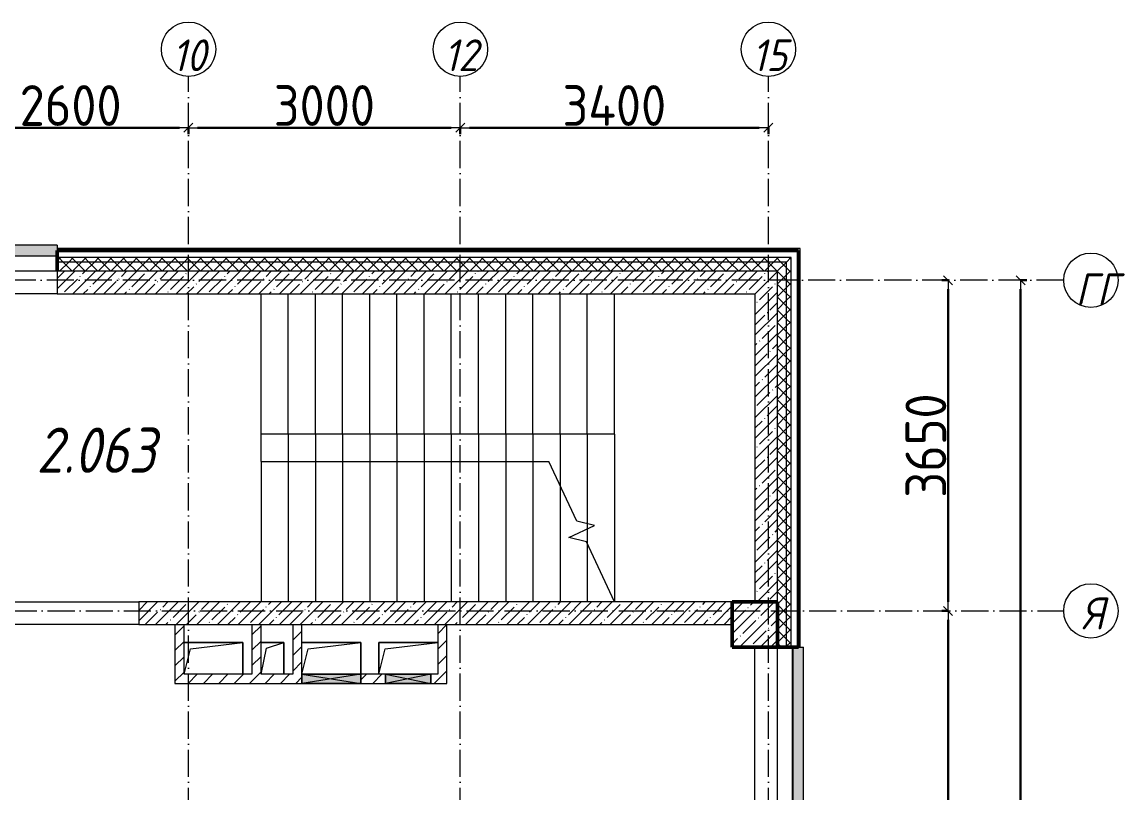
# Model space of a CAD drawing. Header units: millimetres. Extents: x -17017 to 628417, y -109036 to 199237.
# Drawn here: x 531781 to 543952, y 132755 to 141265 of the extents above; entities that cross this region are included whole.
import ezdxf

# ---------------------------------------------------------------- set-up
doc = ezdxf.new("R2010")
doc.units = ezdxf.units.MM
doc.linetypes.add('50_200_ШТРИХ_1Т_ш5_п1_п1_', pattern=[700, 500, -100, 0, -100])
for name, color, linetype, lineweight in [('3.1) ЖБ окна 1.2 м', 102, 'Continuous', 30), ('A-____-____-DIMS', 7, 'Continuous', 9), ('A-DETL-GENF-OTLN', 7, 'Continuous', 9), ('A-FLOR-____-OTLN', 7, 'Continuous', 9), ('A-GENM-____-OTLN', 7, 'Continuous', 9), ('A-GLAZ-____-OTLN', 7, 'Continuous', 9), ('A-WALL-____-MCUT-1', 7, 'Continuous', 9), ('A-WALL-____-MCUT-2', 7, 'Continuous', 50), ('A-WALL-____-MCUT-3', 7, 'Continuous', 9), ('A-WALL-____-OTLN', 7, 'Continuous', 9), ('A-WALL-____-PATT-1', 7, 'Continuous', 9), ('A-WALL-FNSH-MCUT-1', 7, 'Continuous', 9), ('S-COLS-____-MCUT', 7, 'Continuous', 50), ('S-COLS-____-OTLN', 7, 'Continuous', 9), ('S-GRID-____-IDEN', 7, 'Continuous', 9), ('S-GRID-____-OTLN-1', 7, '50_200_ШТРИХ_1Т_ш5_п1_п1_', 9), ('S-STRS-____-MBND', 7, 'Continuous', 9), ('S-STRS-____-OTLN-1', 7, 'Continuous', 9), ('Марки помещений', 7, 'Continuous', 9)]:
    doc.layers.add(name, color=color, linetype=linetype, lineweight=lineweight)
doc.layers.add('A-GLAZ-____-OTLN-1', color=7, linetype='Continuous', lineweight=9, true_color=0xc0c0c0)
doc.styles.add('ISOCPEUR_I', font='isocpeui.ttf', dxfattribs={"width": 0.9, "height": 2.5})
doc.styles.add('ISOCPEUR_I_3', font='isocpeui.ttf', dxfattribs={"width": 0.85, "height": 2.2})
doc.styles.add('СПДС', font='isocpeur.ttf', dxfattribs={"width": 0.9})
doc.dimstyles.new('Размера А3', dxfattribs={"dimtxt": 200, "dimasz": 100, "dimexe": 70, "dimexo": 100, "dimgap": 20, "dimtad": 1, "dimdec": 0, "dimrnd": 10, "dimzin": 0, "dimdsep": 46, "dimtxsty": 'СПДС', "dimblk": 'ARROWHEAD_6', "dimcen": 1, "dimclrd": 256, "dimclre": 256, "dimclrt": 256, "dimazin": 0, "dimtfac": 1, "dimtdec": 0, "dimtmove": 2, "dimatfit": 3, "dimfxl": 1, "dimtolj": 1, "dimtzin": 0, "dimarcsym": 0})
pattern_1 = [(45, (516567.8, 90784.41), (-85.53659, 85.53659), []), (45, (516624.82, 90784.41), (-85.53659, 85.53659), [])]
pattern_2 = [(45, (516567.8, 90784.41), (-70.71068, 70.71068), []), (135, (516567.8, 90784.41), (-70.71068, -70.71068), [])]
pattern_3 = [(45, (516567.8, 90784.41), (-84.8528, 84.8528), [])]
pattern_4 = [(45, (516567.8, 90784.41), (-114.04925, 114.04925), []), (45, (516681.85, 90784.41), (-114.04925, 114.04925), [201.612, -40.322, 3.353, -36.97])]

# ---------------------------------------------------------------- blocks, each defined once
blk = doc.blocks.new('BSC_Колонна _Прямоугольная - 500х500-V133-АР1_План отверстий 2 этажа в осях 1-64_А-ГГ')
at = {"layer": 'S-COLS-____-OTLN'}
h = blk.add_hatch(dxfattribs=at)
h.set_pattern_fill('FP_163', color=256, style=0, pattern_type=2)
h.set_pattern_definition([(45, (-23300, -43831.04), (-114.04925, 114.04925), []), (45, (-23185.95, -43831.04), (-114.04925, 114.04925), [201.613, -40.323, 3.353, -36.97])])
h.paths.add_polyline_path([(-250, -250), (250, -250), (250, 250), (-250, 250)], flags=0)
at = {"layer": 'S-COLS-____-MCUT'}
for p, q in [((250, 250), (-250, 250)), ((-250, 250), (-250, -250)), ((250, -250), (250, 250)), ((-250, -250), (250, -250))]:
    blk.add_line(p, q, dxfattribs=at)
blk = doc.blocks.new('AR_Отверстие прямоугольное _в плите_ - AR_Отверстие прямоугольное _в плите_-30552566-АР1_План отверстий 2 этажа в осях 1-64_А-ГГ')
at = {"layer": 'A-GENM-____-OTLN'}
for p, q in [((325, 175), (-325, 175)), ((-255, 105), (325, 175)), ((325, -175), (325, 175)), ((-325, -175), (-255, 105))]:
    blk.add_line(p, q, dxfattribs=at)
blk = doc.blocks.new('AR_Отверстие прямоугольное _в плите_ - AR_Отверстие прямоугольное _в плите_-V174-АР1_План отверстий 2 этажа в осях 1-64_А-ГГ')
at = {"layer": 'A-GENM-____-OTLN'}
for p, q in [((325, 175), (-325, 175)), ((-325, 175), (-325, -175)), ((-255, 105), (325, 175)), ((-325, -175), (-255, 105))]:
    blk.add_line(p, q, dxfattribs=at)
blk = doc.blocks.new('AR_Отверстие прямоугольное _в плите_ - AR_Отверстие прямоугольное _в плите_-30459243-АР1_План отверстий 2 этажа в осях 1-64_А-ГГ')
at = {"layer": 'A-GENM-____-OTLN'}
for p, q in [((125, 175), (-125, 175)), ((-63, 112), (125, 175)), ((125, -175), (125, 175)), ((-125, -175), (-63, 112))]:
    blk.add_line(p, q, dxfattribs=at)
blk = doc.blocks.new('Отлив_СКБ - Отлив витража_120_НВФ-31885289-АР1_План отверстий 2 этажа в осях 1-64_А-ГГ')
at = {"layer": 'A-GLAZ-____-OTLN-1'}
for points in [[(1000, 2), (1000, 120), (0, 120), (0, 2)], [(1000, 0), (1000, 2), (0, 2), (0, 0)]]:
    blk.add_hatch(color=256, dxfattribs=at).paths.add_polyline_path(points, flags=0)
at = {"layer": 'A-GLAZ-____-OTLN'}
for p, q in [((0, 83), (0, 120)), ((1000, 120), (0, 120)), ((0, 2), (1000, 2)), ((1000, 120), (1000, 83)), ((1000, 0), (0, 0))]:
    blk.add_line(p, q, dxfattribs=at)
blk = doc.blocks.new('Отлив_СКБ - Отлив витража_120_НВФ-V194-АР1_План отверстий 2 этажа в осях 1-64_А-ГГ')
at = {"layer": 'A-GLAZ-____-OTLN-1'}
for points in [[(1800, -2), (1800, 0), (0, 0), (0, -2), (1544, -2)], [(1544, -120), (1800, -120), (1800, -2), (0, -2), (0, -120)]]:
    blk.add_hatch(color=256, dxfattribs=at).paths.add_polyline_path(points, flags=0)
at = {"layer": 'A-GLAZ-____-OTLN'}
for p, q in [((0, 0), (1800, 0)), ((1800, -2), (0, -2)), ((0, -120), (0, -83)), ((0, -120), (1800, -120)), ((1800, -83), (1800, -120))]:
    blk.add_line(p, q, dxfattribs=at)
blk = doc.blocks.new('AR_Отверстие прямоугольное _в стене__БезПР - AR_Отверстие прямоугольное _в стене__БезПР-36428237-АР1_План отверстий 2 этажа в осях 1-64_А-ГГ')
at = {"layer": 'A-GLAZ-____-OTLN'}
blk.add_hatch(color=256, dxfattribs=at).paths.add_polyline_path([(-325, -50), (325, -50), (325, 50), (-325, 50)], flags=0)
at = {"layer": 'A-DETL-GENF-OTLN'}
for p, q in [((-325, -50), (-325, 50)), ((-325, 50), (325, 50)), ((325, 50), (-325, -50)), ((-325, 50), (325, -50)), ((325, 50), (-325, 50)), ((-325, 50), (-325, -50)), ((325, 50), (325, -50)), ((325, -50), (325, 50)), ((325, -50), (-325, -50)), ((-325, -50), (325, -50))]:
    blk.add_line(p, q, dxfattribs=at)
at = {"layer": 'A-GLAZ-____-OTLN'}
blk.add_line((325, 50), (-325, 50), dxfattribs=at)
blk = doc.blocks.new('AR_Отверстие прямоугольное _в стене__БезПР - AR_Отверстие прямоугольное _в стене__БезПР-36788943-АР1_План отверстий 2 этажа в осях 1-64_А-ГГ')
at = {"layer": 'A-GLAZ-____-OTLN'}
blk.add_hatch(color=256, dxfattribs=at).paths.add_polyline_path([(250, -50), (250, 50), (-250, 50), (-250, -50), (-47, -50)], flags=0)
at = {"layer": 'A-DETL-GENF-OTLN'}
for p, q in [((-250, -50), (-250, 50)), ((-250, 50), (250, 50)), ((250, 50), (-250, -50)), ((-250, 50), (250, -50)), ((250, 50), (-250, 50)), ((-250, 50), (-250, -50)), ((250, 50), (250, -50)), ((250, -50), (250, 50)), ((250, -50), (-250, -50)), ((-250, -50), (250, -50))]:
    blk.add_line(p, q, dxfattribs=at)
at = {"layer": 'A-GLAZ-____-OTLN'}
blk.add_line((250, 50), (-250, 50), dxfattribs=at)
blk = doc.blocks.new('Ось сетки - Круг_Ø6_00__ISO-2_5_0_9K_-25732049-АР1_План отверстий 2 этажа в осях 1-64_А-ГГ')
at = {"layer": 'S-GRID-____-IDEN'}
blk.add_circle((0, 0), 3, dxfattribs=at)
blk = doc.blocks.new('ARROWHEAD_6')
at = {"color": 0, "linetype": 'Continuous'}
for p, q in [((0, 0), (-1, 0)), ((-0.5, -0.5), (0.5, 0.5))]:
    blk.add_line(p, q, dxfattribs=at)
blk = doc.blocks.new('*D2707')
at = {"layer": 'A-____-____-DIMS', "lineweight": -2, "transparency": 16777216}
for p, q in [((9847, 506647), (9771, 506647)), ((9841, 506547), (9841, 503097)), ((9847, 502997), (9771, 502997))]:
    blk.add_line(p, q, dxfattribs=at)
at = {"layer": 'Defpoints', "color": 0, "transparency": 16777216}
for p in [(9947, 506647), (9841, 502997), (9947, 502997)]:
    blk.add_point(p, dxfattribs=at)
at = {"layer": 'A-____-____-DIMS', "lineweight": -2, "transparency": 16777216, "xscale": 100, "yscale": 100, "zscale": 100}
for p, rotation in [((9841, 506647), 90), ((9841, 502997), 270)]:
    blk.add_blockref('ARROWHEAD_6', p, dxfattribs=dict(at, rotation=rotation))
at = {"layer": 'A-____-____-DIMS', "transparency": 16777216, "insert": (9596, 504822), "char_height": 450, "attachment_point": 5, "rotation": 90, "style": 'СПДС'}
blk.add_mtext('\\A1;3650', dxfattribs=at)
blk = doc.blocks.new('*D2708')
at = {"layer": 'A-____-____-DIMS', "lineweight": -2, "transparency": 16777216}
for p, q in [((9847, 502997), (9771, 502997)), ((9841, 502897), (9841, 497597)), ((9847, 497497), (9771, 497497))]:
    blk.add_line(p, q, dxfattribs=at)
at = {"layer": 'Defpoints', "color": 0, "transparency": 16777216}
for p in [(9947, 502997), (9841, 497497), (9947, 497497)]:
    blk.add_point(p, dxfattribs=at)
at = {"layer": 'A-____-____-DIMS', "lineweight": -2, "transparency": 16777216, "xscale": 100, "yscale": 100, "zscale": 100}
for p, rotation in [((9841, 502997), 90), ((9841, 497497), 270)]:
    blk.add_blockref('ARROWHEAD_6', p, dxfattribs=dict(at, rotation=rotation))
at = {"layer": 'A-____-____-DIMS', "transparency": 16777216, "insert": (9596, 500247), "char_height": 450, "attachment_point": 5, "rotation": 90, "style": 'СПДС'}
blk.add_mtext('\\A1;5500', dxfattribs=at)
blk = doc.blocks.new('*D2716')
at = {"layer": 'A-____-____-DIMS', "lineweight": -2, "transparency": 16777216}
for p, q in [((10635, 506647), (10711, 506647)), ((10641, 473297), (10641, 506547)), ((10635, 473197), (10711, 473197))]:
    blk.add_line(p, q, dxfattribs=at)
at = {"layer": 'Defpoints', "color": 0, "transparency": 16777216}
for p in [(10535, 506647), (10641, 506647), (10535, 473197)]:
    blk.add_point(p, dxfattribs=at)
at = {"layer": 'A-____-____-DIMS', "lineweight": -2, "transparency": 16777216, "xscale": 100, "yscale": 100, "zscale": 100}
for p, rotation in [((10641, 506647), 90), ((10641, 473197), 270)]:
    blk.add_blockref('ARROWHEAD_6', p, dxfattribs=dict(at, rotation=rotation))
at = {"layer": 'A-____-____-DIMS', "transparency": 16777216, "insert": (10396, 489922), "char_height": 450, "attachment_point": 5, "rotation": 90, "style": 'СПДС'}
blk.add_mtext('\\A1;33450', dxfattribs=at)
blk = doc.blocks.new('*D2720')
at = {"layer": 'A-____-____-DIMS', "lineweight": -2, "transparency": 16777216}
for p, q in [((-1142, 508337), (-1142, 508261)), ((-1042, 508331), (1358, 508331)), ((1458, 508337), (1458, 508261))]:
    blk.add_line(p, q, dxfattribs=at)
at = {"layer": 'Defpoints', "color": 0, "transparency": 16777216}
for p in [(-1142, 508437), (1458, 508437), (1458, 508331)]:
    blk.add_point(p, dxfattribs=at)
at = {"layer": 'A-____-____-DIMS', "lineweight": -2, "transparency": 16777216, "xscale": 100, "yscale": 100, "zscale": 100, "rotation": 180}
blk.add_blockref('ARROWHEAD_6', (-1142, 508331), dxfattribs=at)
at = {"layer": 'A-____-____-DIMS', "lineweight": -2, "transparency": 16777216, "xscale": 100, "yscale": 100, "zscale": 100}
blk.add_blockref('ARROWHEAD_6', (1458, 508331), dxfattribs=at)
at = {"layer": 'A-____-____-DIMS', "transparency": 16777216, "insert": (158, 508576), "char_height": 450, "attachment_point": 5, "style": 'СПДС'}
blk.add_mtext('\\A1;2600', dxfattribs=at)
blk = doc.blocks.new('*D2721')
at = {"layer": 'A-____-____-DIMS', "lineweight": -2, "transparency": 16777216}
for p, q in [((1458, 508337), (1458, 508261)), ((1558, 508331), (4358, 508331)), ((4458, 508337), (4458, 508261))]:
    blk.add_line(p, q, dxfattribs=at)
at = {"layer": 'Defpoints', "color": 0, "transparency": 16777216}
for p in [(1458, 508437), (4458, 508437), (4458, 508331)]:
    blk.add_point(p, dxfattribs=at)
at = {"layer": 'A-____-____-DIMS', "lineweight": -2, "transparency": 16777216, "xscale": 100, "yscale": 100, "zscale": 100, "rotation": 180}
blk.add_blockref('ARROWHEAD_6', (1458, 508331), dxfattribs=at)
at = {"layer": 'A-____-____-DIMS', "lineweight": -2, "transparency": 16777216, "xscale": 100, "yscale": 100, "zscale": 100}
blk.add_blockref('ARROWHEAD_6', (4458, 508331), dxfattribs=at)
at = {"layer": 'A-____-____-DIMS', "transparency": 16777216, "insert": (2958, 508576), "char_height": 450, "attachment_point": 5, "style": 'СПДС'}
blk.add_mtext('\\A1;3000', dxfattribs=at)
blk = doc.blocks.new('*D2722')
at = {"layer": 'A-____-____-DIMS', "lineweight": -2, "transparency": 16777216}
for p, q in [((4458, 508337), (4458, 508261)), ((4558, 508331), (7758, 508331)), ((7858, 508337), (7858, 508261))]:
    blk.add_line(p, q, dxfattribs=at)
at = {"layer": 'Defpoints', "color": 0, "transparency": 16777216}
for p in [(4458, 508437), (7858, 508437), (7858, 508331)]:
    blk.add_point(p, dxfattribs=at)
at = {"layer": 'A-____-____-DIMS', "lineweight": -2, "transparency": 16777216, "xscale": 100, "yscale": 100, "zscale": 100, "rotation": 180}
blk.add_blockref('ARROWHEAD_6', (4458, 508331), dxfattribs=at)
at = {"layer": 'A-____-____-DIMS', "lineweight": -2, "transparency": 16777216, "xscale": 100, "yscale": 100, "zscale": 100}
blk.add_blockref('ARROWHEAD_6', (7858, 508331), dxfattribs=at)
at = {"layer": 'A-____-____-DIMS', "transparency": 16777216, "insert": (6158, 508576), "char_height": 450, "attachment_point": 5, "style": 'СПДС'}
blk.add_mtext('\\A1;3400', dxfattribs=at)
blk = doc.blocks.new('2этаж')
at = {"layer": 'S-GRID-____-OTLN-1', "color": 251, "ltscale": 0.6, "true_color": 0x636466}
for p, q in [((1458.3, 454533.3), (1458.3, 508896.9)), ((4458.3, 454533.3), (4458.3, 508896.9)), ((7858.3, 454533.3), (7858.3, 508896.9)), ((11116.1, 506647), (-20260.4, 506647)), ((-20260.4, 502997), (11116.1, 502997))]:
    blk.add_line(p, q, dxfattribs=at)
at = {"layer": 'S-GRID-____-IDEN', "char_height": 350, "attachment_point": 1, "style": 'ISOCPEUR_I'}
for s, insert, width in [('10', (1277.3, 509305.7), 346.329), ('12', (4277.3, 509305.7), 346.329), ('15', (7677.3, 509305.7), 346.329), ('ГГ', (11249, 506723.1), 404.05), ('\\fISOCPEUR|b0|i1|c204|p34|;\\W.9;Я', (11318.1, 503143.6), 223.671)]:
    blk.add_mtext(s, dxfattribs=dict(at, insert=insert, width=width))
at = {"layer": 'A-____-____-DIMS'}
for base, p1, p2, picture, middle in [((1458.3, 508330.7), (-1141.7, 508436.8), (1458.3, 508436.8), '*D2720', (158.3, 508575.7)), ((4458.3, 508330.7), (1458.3, 508436.8), (4458.3, 508436.8), '*D2721', (2958.3, 508575.7)), ((7858.3, 508330.7), (4458.3, 508436.8), (7858.3, 508436.8), '*D2722', (6158.3, 508575.7))]:
    dim = blk.add_linear_dim(base=base, p1=p1, p2=p2, dimstyle='Размера А3', override={"dimtxt": 450}, dxfattribs=at)
    dim.commit()
    dim.dimension.update_dxf_attribs({"geometry": picture, "text_midpoint": middle})
for base, p1, p2, picture, middle in [((9840.9, 502997), (9946.9, 506647), (9946.9, 502997), '*D2707', (9595.9, 504822)), ((10640.9, 506647), (10534.8, 473197), (10534.8, 506647), '*D2716', (10395.9, 489922)), ((9840.9, 497497), (9946.9, 502997), (9946.9, 497497), '*D2708', (9595.9, 500247))]:
    dim = blk.add_linear_dim(base=base, p1=p1, p2=p2, angle=90, dimstyle='Размера А3', override={"dimtxt": 450}, dxfattribs=at)
    dim.commit()
    dim.dimension.update_dxf_attribs({"geometry": picture, "text_midpoint": middle})

msp = doc.modelspace()

# ---------------------------------------------------------------- hatches: boundary and pattern name
at = {"layer": 'A-WALL-____-PATT-1'}
h = msp.add_hatch(dxfattribs=at)
h.set_pattern_fill('FP_3', color=256, style=0, pattern_type=2)
h.set_pattern_definition(pattern_1)
h.paths.add_polyline_path([(540348, 138745), (540348, 138765), (532168, 138765), (532168, 138745), (537764, 138745)], flags=0)
h.paths.add_polyline_path([(531168, 138745), (531168, 138765), (529968, 138765), (529968, 138745), (530694, 138745)], flags=0)
h.paths.add_polyline_path([(522168, 138745), (522168, 138765), (513888, 138765), (513888, 138745), (521857, 138745)], flags=0)
h = msp.add_hatch(dxfattribs=at)
h.set_pattern_fill('FP_3', color=256, style=0, pattern_type=2)
h.set_pattern_definition(pattern_1)
h.paths.add_polyline_path([(540368, 132335), (540368, 132565), (540348, 132565), (540348, 132335)], flags=0)
h.paths.add_polyline_path([(540368, 134365), (540368, 138765), (540348, 138765), (540348, 134365)], flags=0)
h = msp.add_hatch(dxfattribs=at)
h.set_pattern_fill('FP_1', color=256, style=0, pattern_type=2)
h.set_pattern_definition(pattern_2)
h.paths.add_polyline_path([(540218, 138615), (540268, 138615), (540268, 138665), (532168, 138665), (532168, 138615), (537764, 138615)], flags=0)
h.paths.add_polyline_path([(531168, 138615), (531168, 138665), (529968, 138665), (529968, 138615), (530694, 138615)], flags=0)
h.paths.add_polyline_path([(521857, 138615), (522168, 138615), (522168, 138665), (514018, 138665), (514018, 138615), (520089, 138615)], flags=0)
h = msp.add_hatch(dxfattribs=at)
h.set_pattern_fill('FP_1', color=256, style=0, pattern_type=2)
h.set_pattern_definition(pattern_2)
h.paths.add_polyline_path([(540118, 138515), (540218, 138515), (540218, 138615), (532168, 138615), (532168, 138515), (537764, 138515)], flags=0)
h.paths.add_polyline_path([(531168, 138515), (531168, 138615), (529968, 138615), (529968, 138521), (530043, 138521), (530043, 138515), (530694, 138515)], flags=0)
h.paths.add_polyline_path([(522168, 138515), (522168, 138615), (514118, 138615), (514118, 138515), (521857, 138515)], flags=0)
h = msp.add_hatch(dxfattribs=at)
h.set_pattern_fill('FP_25', color=256, style=0, pattern_type=2)
h.set_pattern_definition(pattern_4)
h.paths.add_polyline_path([(539868, 138265), (540118, 138265), (540118, 138515), (532168, 138515), (532168, 138265), (537764, 138265)], flags=0)
h = msp.add_hatch(dxfattribs=at)
h.set_pattern_fill('FP_1', color=256, style=0, pattern_type=2)
h.set_pattern_definition(pattern_2)
h.paths.add_polyline_path([(540218, 100315), (540218, 102515), (540124, 102515), (540124, 102440), (540118, 102440), (540118, 100315)], flags=0)
h.paths.add_polyline_path([(540124, 104315), (540218, 104315), (540218, 105515), (540124, 105515), (540124, 105440), (540118, 105440), (540118, 104390), (540124, 104390), (540124, 104321)], flags=0)
h.paths.add_polyline_path([(540218, 107315), (540218, 108515), (540118, 108515), (540118, 107390), (540124, 107390), (540124, 107315)], flags=0)
h.paths.add_polyline_path([(540218, 110315), (540218, 111515), (540124, 111515), (540124, 111440), (540118, 111440), (540118, 110390), (540124, 110390), (540124, 110315)], flags=0)
h.paths.add_polyline_path([(540118, 113315), (540218, 113315), (540218, 114515), (540124, 114515), (540124, 114440), (540118, 114440), (540118, 113815)], flags=0)
h.paths.add_polyline_path([(540124, 116315), (540218, 116315), (540218, 117515), (540118, 117515), (540118, 116390), (540124, 116390), (540124, 116321)], flags=0)
h.paths.add_polyline_path([(540218, 119315), (540218, 120515), (540124, 120515), (540124, 120440), (540118, 120440), (540118, 119390), (540124, 119390), (540124, 119315)], flags=0)
h.paths.add_polyline_path([(540218, 122315), (540218, 123515), (540118, 123515), (540118, 122390), (540124, 122390), (540124, 122315)], flags=0)
h.paths.add_polyline_path([(540124, 125315), (540218, 125315), (540218, 126515), (540124, 126515), (540124, 126440), (540118, 126440), (540118, 125390), (540124, 125390), (540124, 125321)], flags=0)
h.paths.add_polyline_path([(540124, 128315), (540218, 128315), (540218, 129515), (540118, 129515), (540118, 128390), (540124, 128390), (540124, 128321)], flags=0)
h.paths.add_polyline_path([(540218, 131315), (540218, 132565), (540124, 132565), (540124, 132490), (540118, 132490), (540118, 131390), (540124, 131390), (540124, 131315)], flags=0)
h.paths.add_polyline_path([(540218, 134365), (540218, 138515), (540118, 138515), (540118, 134365)], flags=0)
h = msp.add_hatch(dxfattribs=at)
h.set_pattern_fill('FP_1', color=256, style=0, pattern_type=2)
h.set_pattern_definition(pattern_2)
h.paths.add_polyline_path([(540268, 100315), (540268, 102515), (540218, 102515), (540218, 100315)], flags=0)
h.paths.add_polyline_path([(540218, 104315), (540268, 104315), (540268, 105515), (540218, 105515), (540218, 105280)], flags=0)
h.paths.add_polyline_path([(540218, 107315), (540268, 107315), (540268, 108515), (540218, 108515)], flags=0)
h.paths.add_polyline_path([(540268, 110315), (540268, 111515), (540218, 111515), (540218, 110315)], flags=0)
h.paths.add_polyline_path([(540268, 113315), (540268, 114515), (540218, 114515), (540218, 113315)], flags=0)
h.paths.add_polyline_path([(540268, 116315), (540268, 117515), (540218, 117515), (540218, 116315)], flags=0)
h.paths.add_polyline_path([(540268, 119315), (540268, 120515), (540218, 120515), (540218, 119315)], flags=0)
h.paths.add_polyline_path([(540268, 122315), (540268, 123515), (540218, 123515), (540218, 122315)], flags=0)
h.paths.add_polyline_path([(540268, 125315), (540268, 126515), (540218, 126515), (540218, 125315)], flags=0)
h.paths.add_polyline_path([(540268, 128315), (540268, 129515), (540218, 129515), (540218, 128315)], flags=0)
h.paths.add_polyline_path([(540268, 131315), (540268, 132565), (540218, 132565), (540218, 131315)], flags=0)
h.paths.add_polyline_path([(540268, 134365), (540268, 138615), (540218, 138615), (540218, 134365)], flags=0)
h = msp.add_hatch(dxfattribs=at)
h.set_pattern_fill('FP_25', color=256, style=0, pattern_type=2)
h.set_pattern_definition(pattern_4)
h.paths.add_polyline_path([(540118, 134865), (540118, 138265), (539868, 138265), (539868, 134865)], flags=0)
h = msp.add_hatch(dxfattribs=at)
h.set_pattern_fill('FP_25', color=256, style=0, pattern_type=2)
h.set_pattern_definition(pattern_4)
h.paths.add_polyline_path([(539618, 134615), (539618, 134865), (533068, 134865), (533068, 134615), (537764, 134615)], flags=0)
h.paths.add_polyline_path([(531468, 134615), (531468, 134865), (531168, 134865), (531168, 134615)], flags=0)
h = msp.add_hatch(dxfattribs=at)
h.set_pattern_fill('FP_4', color=256, style=0, pattern_type=2)
h.set_pattern_definition(pattern_3)
h.paths.add_polyline_path([(533568, 133965), (533568, 134615), (533468, 134615), (533468, 133965)], flags=0)
h = msp.add_hatch(dxfattribs=at)
h.set_pattern_fill('FP_4', color=256, style=0, pattern_type=2)
h.set_pattern_definition(pattern_3)
h.paths.add_polyline_path([(534418, 134065), (534418, 134615), (534318, 134615), (534318, 134065)], flags=0)
h = msp.add_hatch(dxfattribs=at)
h.set_pattern_fill('FP_4', color=256, style=0, pattern_type=2)
h.set_pattern_definition(pattern_3)
h.paths.add_polyline_path([(534768, 134065), (534868, 134065), (534868, 134615), (534768, 134615), (534768, 134520)], flags=0)
h = msp.add_hatch(dxfattribs=at)
h.set_pattern_fill('FP_4', color=256, style=0, pattern_type=2)
h.set_pattern_definition(pattern_3)
h.paths.add_polyline_path([(536468, 133965), (536468, 134615), (536368, 134615), (536368, 133965)], flags=0)
h = msp.add_hatch(dxfattribs=at)
h.set_pattern_fill('FP_4', color=256, style=0, pattern_type=2)
h.set_pattern_definition(pattern_3)
h.paths.add_polyline_path([(535518, 133965), (535793, 133965), (535793, 134065), (535518, 134065), (535518, 134022)], flags=0)
h.paths.add_polyline_path([(536293, 133965), (536368, 133965), (536368, 134065), (536293, 134065), (536293, 133970)], flags=0)
h.paths.add_polyline_path([(534868, 133965), (534868, 134065), (533568, 134065), (533568, 133965), (534229, 133965)], flags=0)

# ---------------------------------------------------------------- linework, layer by layer
at = {"layer": 'A-FLOR-____-OTLN'}
for p, q in [((534418, 136415), (534418, 138265)), ((533568, 134415), (534218, 134415)), ((534218, 134415), (534218, 134065)), ((534418, 134415), (534668, 134415)), ((534668, 134415), (534668, 134065)), ((534868, 134415), (535518, 134415)), ((535518, 134415), (535518, 134065)), ((535718, 134415), (536368, 134415)), ((535718, 134065), (535718, 134415))]:
    msp.add_line(p, q, dxfattribs=at)
at = {"layer": 'A-WALL-____-MCUT-1'}
for p, q in [((540118, 138515), (532168, 138515)), ((532168, 138515), (532168, 138265)), ((540118, 134865), (540118, 138515)), ((532168, 138265), (539868, 138265)), ((539868, 138265), (539868, 134865)), ((539618, 134865), (533068, 134865)), ((533068, 134865), (533068, 134615)), ((533068, 134615), (539618, 134615))]:
    msp.add_line(p, q, dxfattribs=at)
at = {"layer": 'A-WALL-____-MCUT-2'}
for p, q in [((540348, 138745), (532168, 138745)), ((532168, 138745), (532168, 138515)), ((540348, 134365), (540348, 138745)), ((540118, 134365), (540348, 134365))]:
    msp.add_line(p, q, dxfattribs=at)
at = {"layer": 'A-WALL-____-MCUT-3'}
for p, q in [((540268, 138665), (532168, 138665)), ((540268, 134365), (540268, 138665)), ((540218, 138615), (532168, 138615)), ((540218, 134365), (540218, 138615))]:
    msp.add_line(p, q, dxfattribs=at)
at = {"layer": 'A-WALL-____-OTLN'}
for p, q in [((532168, 138515), (531168, 138515)), ((532168, 138265), (531168, 138265)), ((531468, 134865), (533068, 134865)), ((533068, 134615), (531468, 134615)), ((539868, 132565), (539868, 134365)), ((540118, 132565), (540118, 134365))]:
    msp.add_line(p, q, dxfattribs=at)
at = {"layer": 'A-WALL-FNSH-MCUT-1'}
for p, q in [((540368, 138765), (532168, 138765)), ((532168, 138765), (532168, 138745)), ((540368, 134365), (540368, 138765)), ((532168, 138745), (540348, 138745)), ((533468, 134615), (533468, 133965)), ((533568, 134065), (533568, 134615)), ((534318, 134615), (534318, 134065)), ((534418, 134065), (534418, 134615)), ((534768, 134615), (534768, 134065)), ((534868, 134065), (534868, 134615)), ((536368, 134615), (536368, 134065)), ((536468, 133965), (536468, 134615)), ((540348, 134365), (540368, 134365)), ((534318, 134065), (533568, 134065)), ((534768, 134065), (534418, 134065)), ((535793, 134065), (535518, 134065)), ((536368, 134065), (536293, 134065)), ((533468, 133965), (534868, 133965)), ((535518, 133965), (535793, 133965)), ((536293, 133965), (536468, 133965))]:
    msp.add_line(p, q, dxfattribs=at)
at = {"layer": 'S-STRS-____-MBND'}
for p, q in [((537904, 135754), (537595, 136415)), ((538098, 135706), (537904, 135754)), ((537815, 135574), (538098, 135706)), ((538009, 135527), (537815, 135574)), ((538318, 134865), (538009, 135527))]:
    msp.add_line(p, q, dxfattribs=at)
at = {"layer": 'S-STRS-____-OTLN-1'}
for p, q in [((534418, 136715), (534418, 138265)), ((534718, 136715), (534718, 138265)), ((534718, 136715), (534718, 138265)), ((535018, 136715), (535018, 138265)), ((535018, 136715), (535018, 138265)), ((535318, 136715), (535318, 138265)), ((535318, 136715), (535318, 138265)), ((535618, 136715), (535618, 138265)), ((535618, 136715), (535618, 138265)), ((535918, 136715), (535918, 138265)), ((535918, 136715), (535918, 138265)), ((536218, 136715), (536218, 138265)), ((536218, 136715), (536218, 138265)), ((536518, 136715), (536518, 138265)), ((536518, 136715), (536518, 138265)), ((536818, 136715), (536818, 138265)), ((536818, 136715), (536818, 138265)), ((537118, 136715), (537118, 138265)), ((537118, 136715), (537118, 138265)), ((537418, 136715), (537418, 138265)), ((537418, 136715), (537418, 138265)), ((537718, 136715), (537718, 138265)), ((537718, 136715), (537718, 138265)), ((538018, 136715), (538018, 138265)), ((538018, 136715), (538018, 138265)), ((538318, 136715), (538318, 138265)), ((538318, 136715), (538318, 138265)), ((534718, 136715), (534418, 136715)), ((535018, 136715), (534718, 136715)), ((534718, 136715), (534718, 136415)), ((534718, 136715), (534718, 136415)), ((535318, 136715), (535018, 136715)), ((535018, 136715), (535018, 136415)), ((535018, 136715), (535018, 136415)), ((535618, 136715), (535318, 136715)), ((535318, 136715), (535318, 136415)), ((535318, 136715), (535318, 136415)), ((535918, 136715), (535618, 136715)), ((535618, 136715), (535618, 136415)), ((535618, 136715), (535618, 136415)), ((536218, 136715), (535918, 136715)), ((535918, 136715), (535918, 136415)), ((535918, 136715), (535918, 136415)), ((536518, 136715), (536218, 136715)), ((536218, 136715), (536218, 136415)), ((536218, 136715), (536218, 136415)), ((536818, 136715), (536518, 136715)), ((536518, 136715), (536518, 136415)), ((536518, 136715), (536518, 136415)), ((537118, 136715), (536818, 136715)), ((536818, 136715), (536818, 136415)), ((536818, 136715), (536818, 136415)), ((537418, 136715), (537118, 136715)), ((537118, 136715), (537118, 136415)), ((537118, 136715), (537118, 136415)), ((537718, 136715), (537418, 136715)), ((537418, 136715), (537418, 136415)), ((537418, 136715), (537418, 136415)), ((538018, 136715), (537718, 136715)), ((537718, 136715), (537718, 136152)), ((537718, 136715), (537718, 136152)), ((538318, 136715), (538018, 136715)), ((538018, 136715), (538018, 135726)), ((538018, 136715), (538018, 135726)), ((538318, 136715), (538318, 134865)), ((538318, 136715), (538318, 134865)), ((534418, 136415), (534418, 134865)), ((534418, 136415), (534718, 136415)), ((534418, 136415), (534418, 134865)), ((534718, 136415), (535018, 136415)), ((534718, 136415), (534718, 134865)), ((534718, 136415), (534718, 134865)), ((535018, 136415), (535318, 136415)), ((535018, 136415), (535018, 134865)), ((535018, 136415), (535018, 134865)), ((535318, 136415), (535618, 136415)), ((535318, 136415), (535318, 134865)), ((535318, 136415), (535318, 134865)), ((535618, 136415), (535918, 136415)), ((535618, 136415), (535618, 134865)), ((535618, 136415), (535618, 134865)), ((535918, 136415), (536218, 136415)), ((535918, 136415), (535918, 134865)), ((535918, 136415), (535918, 134865)), ((536218, 136415), (536518, 136415)), ((536218, 136415), (536218, 134865)), ((536218, 136415), (536218, 134865)), ((536518, 136415), (536818, 136415)), ((536518, 136415), (536518, 134865)), ((536518, 136415), (536518, 134865)), ((536818, 136415), (537118, 136415)), ((536818, 136415), (536818, 134865)), ((536818, 136415), (536818, 134865)), ((537118, 136415), (537418, 136415)), ((537118, 136415), (537118, 134865)), ((537118, 136415), (537118, 134865)), ((537418, 136415), (537595, 136415)), ((537418, 136415), (537418, 134865)), ((537418, 136415), (537418, 134865)), ((537718, 136152), (537718, 134865)), ((537718, 136152), (537718, 134865)), ((538018, 135726), (538018, 135669)), ((538018, 135726), (538018, 135669)), ((538018, 135669), (538018, 135509)), ((538018, 135669), (538018, 135509)), ((538018, 135509), (538018, 134865)), ((538018, 135509), (538018, 134865))]:
    msp.add_line(p, q, dxfattribs=at)

# ---------------------------------------------------------------- block references
at = {"layer": '3.1) ЖБ окна 1.2 м'}
msp.add_blockref('2этаж', (532159, -368232), dxfattribs=at)
at = {"layer": 'A-GENM-____-OTLN'}
for name, p in [('AR_Отверстие прямоугольное _в плите_ - AR_Отверстие прямоугольное _в плите_-30552566-АР1_План отверстий 2 этажа в осях 1-64_А-ГГ', (533893, 134240)), ('AR_Отверстие прямоугольное _в плите_ - AR_Отверстие прямоугольное _в плите_-30459243-АР1_План отверстий 2 этажа в осях 1-64_А-ГГ', (534543, 134240)), ('AR_Отверстие прямоугольное _в плите_ - AR_Отверстие прямоугольное _в плите_-30552566-АР1_План отверстий 2 этажа в осях 1-64_А-ГГ', (535193, 134240)), ('AR_Отверстие прямоугольное _в плите_ - AR_Отверстие прямоугольное _в плите_-V174-АР1_План отверстий 2 этажа в осях 1-64_А-ГГ', (536043, 134240))]:
    msp.add_blockref(name, p, dxfattribs=at)
at = {"layer": 'A-GLAZ-____-OTLN'}
for name, p in [('Отлив_СКБ - Отлив витража_120_НВФ-31885289-АР1_План отверстий 2 этажа в осях 1-64_А-ГГ', (531168, 138682)), ('AR_Отверстие прямоугольное _в стене__БезПР - AR_Отверстие прямоугольное _в стене__БезПР-36428237-АР1_План отверстий 2 этажа в осях 1-64_А-ГГ', (535193, 134015)), ('AR_Отверстие прямоугольное _в стене__БезПР - AR_Отверстие прямоугольное _в стене__БезПР-36788943-АР1_План отверстий 2 этажа в осях 1-64_А-ГГ', (536043, 134015))]:
    msp.add_blockref(name, p, dxfattribs=at)
at = {"layer": 'A-GLAZ-____-OTLN', "rotation": 90}
msp.add_blockref('Отлив_СКБ - Отлив витража_120_НВФ-V194-АР1_План отверстий 2 этажа в осях 1-64_А-ГГ', (540285, 132565), dxfattribs=at)
at = {"layer": 'S-COLS-____-OTLN'}
msp.add_blockref('BSC_Колонна _Прямоугольная - 500х500-V133-АР1_План отверстий 2 этажа в осях 1-64_А-ГГ', (539868, 134615), dxfattribs=at)
at = {"layer": 'S-GRID-____-IDEN', "xscale": 99.99999999999993, "yscale": 99.99999999999993, "zscale": 99.99999999999993}
for p in [(533618, 140965), (536618, 140965), (540018, 140965)]:
    msp.add_blockref('Ось сетки - Круг_Ø6_00__ISO-2_5_0_9K_-25732049-АР1_План отверстий 2 этажа в осях 1-64_А-ГГ', p, dxfattribs=at)
for p, rotation in [((543576, 138415), 89.9999999999998), ((543576, 134765), 269.9999999999995)]:
    msp.add_blockref('Ось сетки - Круг_Ø6_00__ISO-2_5_0_9K_-25732049-АР1_План отверстий 2 этажа в осях 1-64_А-ГГ', p, dxfattribs=dict(at, rotation=rotation))

# ---------------------------------------------------------------- texts
at = {"layer": 'Марки помещений', "insert": (531940, 136789), "char_height": 500, "width": 785.65, "attachment_point": 1, "style": 'ISOCPEUR_I_3'}
msp.add_mtext('2.063', dxfattribs=at)

doc.saveas('drawing.dxf')
